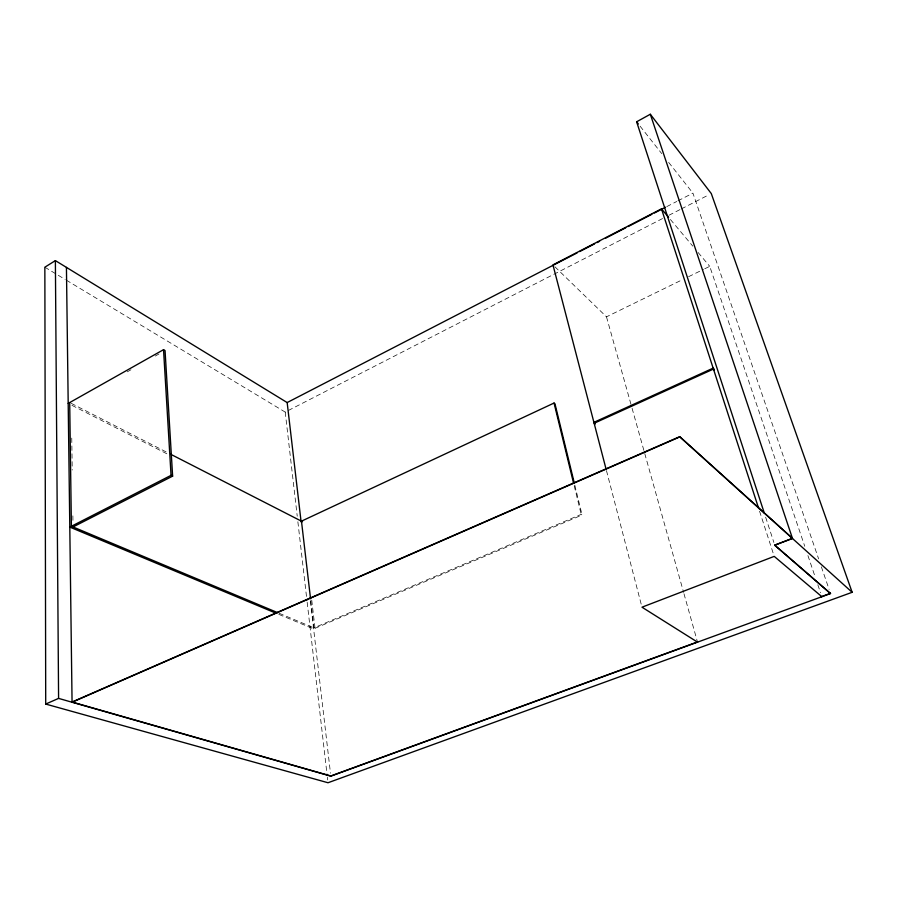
<?xml version="1.0" encoding="UTF-8"?>
<svg xmlns="http://www.w3.org/2000/svg" width="897" height="897" viewBox="0 0 897 897"><rect width="100%" height="100%" fill="white"/><g stroke="black" fill="none" stroke-linecap="round" stroke-linejoin="round"><path stroke-width="0.67" stroke-dasharray="4.49 3.36" d="M127.284 371.829L130.94 369.766M155.304 356.053L158.96 354.001M666.785 206.613L676.742 201.466M677.986 200.827L692.921 193.124L818.625 558.876M66.378 280.189L285.212 412.093L662.692 218.476M668.927 215.28L680.139 209.528M681.384 208.889L708.798 194.84M554.94 266.813L606.484 316.832L682.37 279.729M688.593 276.691L703.517 269.392M704.762 268.775L709.74 266.342L804.766 546.295M278.788 614.367L313.625 628.92L582.086 515.013L581.178 514.385L313.95 627.855L310.71 600.138M279.169 613.279L315.049 628.315L311.64 599.241M71.939 405.321L167.862 454.297M71.255 403.358L168.322 453.03M44.85 267.205L65.178 279.46M670.418 219.496L692.753 246.114M698.124 252.506L709.74 266.342M640.088 126.174L661.739 153.611M668.669 162.391L692.921 193.124M821.36 566.826L829.097 589.363M807.917 555.579L815.126 576.805M817.829 584.766L820.531 592.726M765.634 517.188L773.887 542.472M759.557 511.212L773.786 555.041M606.484 316.832L631.69 406.902M632.071 408.247L683.615 592.412M683.985 593.758L697.53 642.151M606.462 470.6L641.624 605.834M574.809 485.165L582.086 515.013M574.226 485.871L581.178 514.385M310.362 601.068L330.488 773.203M285.212 412.093L297.232 516.201M297.871 521.762L306.998 600.889M307.166 602.279L327.192 775.804M327.36 777.194L327.674 779.975M71.76 438.084L72.22 470.028M72.881 515.853L72.982 522.794"/><path stroke-width="1.35" d="M301.123 521.942L287.163 402.562L55.379 260.612L44.85 267.205L45.713 704.067L327.999 782.745L852.15 592.3L711.287 193.561L650.314 114.255L636.623 121.79L764.334 513.185M68.194 403.415L163.534 349.673L165.048 350.57L172.628 476.139L73.038 526.965M668.624 217.377L661.47 208.855L552.956 264.884L606.103 469.243M287.163 402.562L577.163 252.864M579.653 251.586L594.599 243.872M597.088 242.594L599.577 241.304M605.8 238.097L625.714 227.816M628.203 226.526L651.85 214.316M654.339 213.038L665.54 207.252M172.628 476.139L171.047 475.354L69.798 527.088L276.209 613.29M574.147 482.451L554.951 403.751L554.054 403.033L301.47 521.168L310.553 598.759M593.904 422.352L713.149 368.14L714.012 369.048L714.315 369.979L713.451 369.071L594.15 423.261L595.126 424.068L594.89 423.149M45.713 704.067L58.585 698.393L330.836 776.163L830.532 593.545L774.761 545.141L792.432 538.29L679.747 436.648L72.063 702.015L330.814 775.972L697.664 641.882M852.15 592.3L679.825 436.906L72.063 702.239L66.434 267.384M774.761 545.141L792.5 538.514L650.314 114.255M821.26 596.696L830.465 593.332M277.879 612.741L71.39 526.27L69.697 402.562M170.811 454.308L302.524 521.718M697.53 642.151L641.983 607.191L774.212 556.375L821.876 596.707M774.829 545.365L830.532 593.545M636.623 121.79L638.361 123.977M661.47 208.855L758.705 508.554M554.054 403.033L573.564 483.147M163.534 349.673L171.047 475.354M55.379 260.612L58.585 698.393"/></g></svg>
